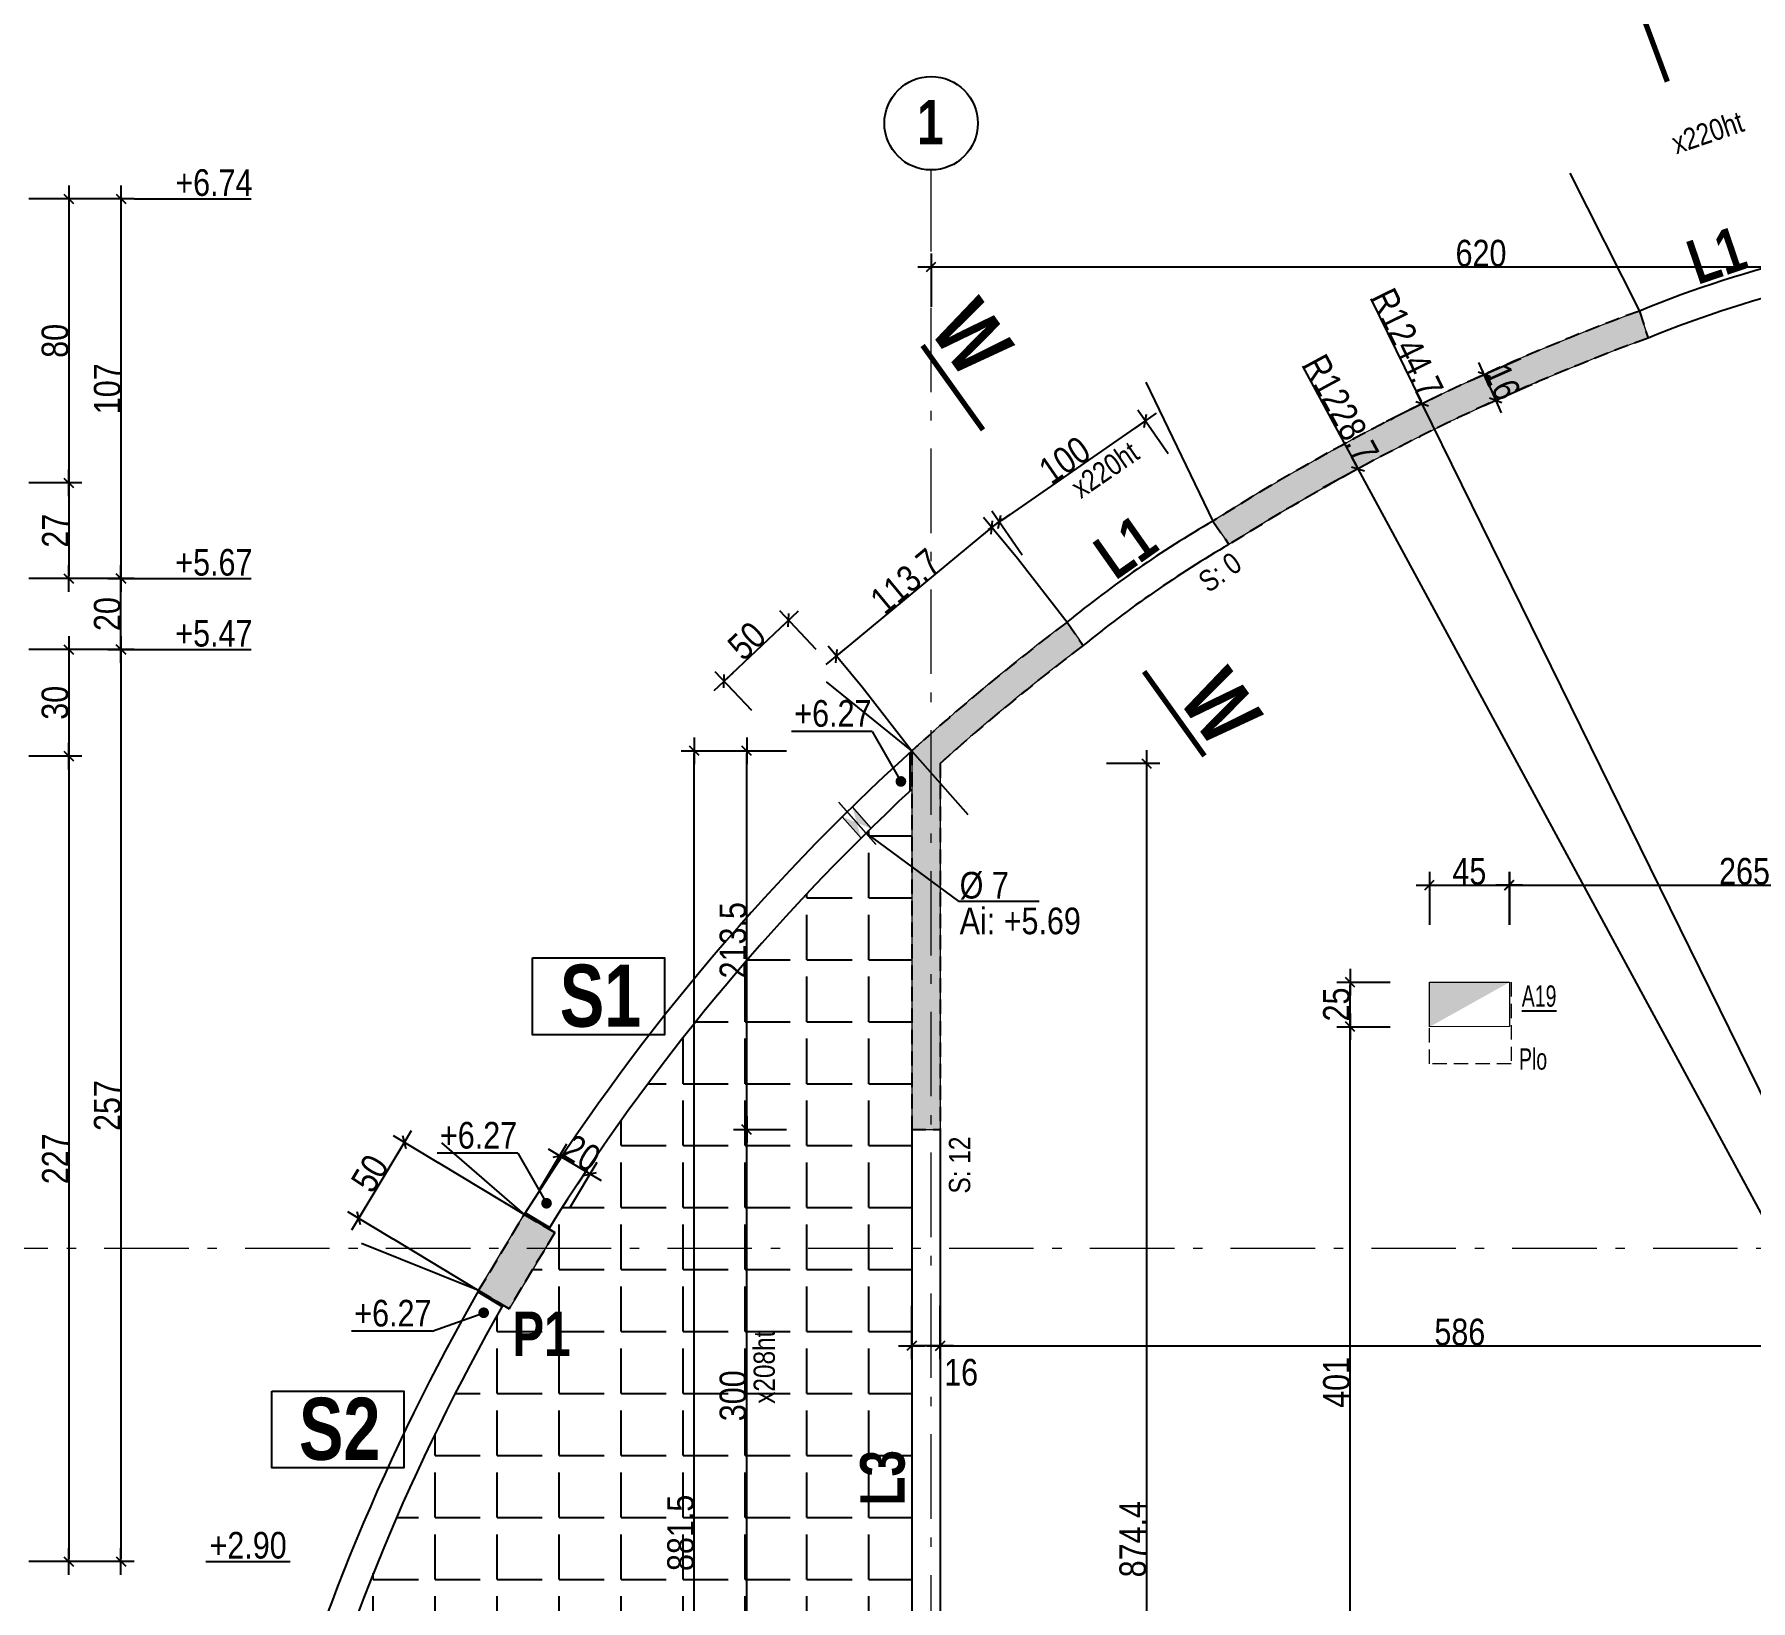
# Model space of a CAD drawing. Header units: centimetres. Extents: x -31 to 9059, y 2319 to 6519.
# Drawn here: x 3336 to 4304, y 4703 to 5586 of the extents above; entities that cross this region are included whole.
import ezdxf
from ezdxf.enums import TextEntityAlignment as Align

# ---------------------------------------------------------------- set-up
doc = ezdxf.new("R2010")
doc.units = ezdxf.units.CM
doc.header["$LTSCALE"] = 12.7
doc.header["$PDMODE"] = 1
doc.header["$PDSIZE"] = -2
doc.linetypes.add('CACHEX2', pattern=[19.05, 12.7, -6.35])
doc.linetypes.add('Style de ligne -6', pattern=[2.08328, 1.25, -0.41656, 0.13886, -0.27786])
for name, color, linetype in [('01_cote_gen', 4, 'Continuous'), ('01_linteaux', 2, 'Continuous'), ('01_murs_sup', 2, 'CACHEX2'), ('01_poch_murs', 253, 'Continuous'), ('01_poch_poteaux', 250, 'Continuous'), ('01_texte', 230, 'Continuous'), ('AA_COTES', 2, 'Continuous')]:
    doc.layers.add(name, color=color, linetype=linetype)
for name, color, linetype, lineweight in [('01_murs_coup', 5, 'Continuous', 60), ('01_résv', 32, 'Continuous', 9), ('B Général', 7, 'Continuous', 5)]:
    doc.layers.add(name, color=color, linetype=linetype, lineweight=lineweight)
doc.styles.add('ARIAL NA', font='ARIALN.TTF')
doc.styles.add('impact', font='impact.ttf')
doc.styles.add('STYLE2', font='ARIALN.TTF')
doc.dimstyles.new('JB25', dxfattribs={"dimscale": 0.1, "dimtxt": 150, "dimasz": 15, "dimexe": 0.1, "dimexo": 0.1, "dimgap": 0.09, "dimtad": 1, "dimdec": 1, "dimlfac": 0.5, "dimdsep": 46, "dimtxsty": 'STYLE2', "dimblk1": 'BOND_G', "dimblk2": 'BOND_D', "dimsah": 1, "dimcen": 1.5, "dimdle": 0.01, "dimse1": 1, "dimse2": 1, "dimclrd": 4, "dimclre": 2, "dimclrt": 6, "dimazin": 2, "dimtfac": 2.333333, "dimtdec": 1, "dimtix": 1, "dimtmove": 2, "dimatfit": 3, "dimldrblk": 'BOND_G', "dimfxl": 1, "dimtolj": 1, "dimtzin": 0, "dimarcsym": 0})
doc.dimstyles.new('JB50', dxfattribs={"dimscale": 0.1, "dimtxt": 150, "dimasz": 15, "dimexe": 0.1, "dimexo": 0.1, "dimgap": 0.09, "dimtad": 1, "dimdec": 1, "dimdsep": 46, "dimtxsty": 'STYLE2', "dimblk1": 'BOND_G', "dimblk2": 'BOND_D', "dimsah": 1, "dimcen": 1.5, "dimdle": 0.01, "dimse1": 1, "dimse2": 1, "dimclrd": 4, "dimclre": 2, "dimclrt": 6, "dimazin": 2, "dimtfac": 2.333333, "dimtdec": 1, "dimtix": 1, "dimtmove": 2, "dimatfit": 3, "dimldrblk": 'BOND_G', "dimfxl": 1, "dimtolj": 1, "dimtzin": 0, "dimarcsym": 0})

# ---------------------------------------------------------------- blocks, each defined once
blk = doc.blocks.new('BOND_G')
at = {"layer": 'AA_COTES', "color": 0}
for p, q in [((0, -5), (0, 15)), ((5, 0), (-5, 0)), ((1.77, 1.77), (-1.77, -1.77))]:
    blk.add_line(p, q, dxfattribs=at)
blk = doc.blocks.new('BOND_D')
at = {"layer": 'AA_COTES', "color": 0}
for p, q in [((5, 0), (-5, 0)), ((-1.77, -1.77), (1.77, 1.77)), ((0, 5), (0, -15))]:
    blk.add_line(p, q, dxfattribs=at)
blk = doc.blocks.new('*D1167')
at = {"layer": '01_cote_gen', "color": 4, "lineweight": -2, "transparency": 16777216}
blk.add_line((3845.45, 4846.57), (3832.45, 4846.57), dxfattribs=at)
at = {"layer": 'Defpoints', "color": 0, "transparency": 16777216}
for p in [(3830.95, 4998.7), (3846.95, 4998.7), (3830.95, 4846.57)]:
    blk.add_point(p, dxfattribs=at)
at = {"layer": '01_cote_gen', "color": 4, "lineweight": -2, "transparency": 16777216, "xscale": 1.5, "yscale": 1.5, "zscale": 1.5, "rotation": 180}
blk.add_blockref('BOND_D', (3830.95, 4846.57), dxfattribs=at)
at = {"layer": '01_cote_gen', "color": 4, "lineweight": -2, "transparency": 16777216, "xscale": 1.5, "yscale": 1.5, "zscale": 1.5}
blk.add_blockref('BOND_G', (3846.95, 4846.57), dxfattribs=at)
at = {"layer": '01_cote_gen', "color": 6, "transparency": 16777216, "insert": (3858.82, 4831.57), "char_height": 15, "attachment_point": 5, "style": 'STYLE2'}
blk.add_mtext('\\A1;16', dxfattribs=at)
blk = doc.blocks.new('*D1168')
at = {"layer": '01_cote_gen', "color": 4, "lineweight": -2, "transparency": 16777216}
blk.add_line((3848.45, 4846.57), (4431.46, 4846.57), dxfattribs=at)
at = {"layer": 'Defpoints', "color": 0, "transparency": 16777216}
for p in [(4432.96, 4846.57), (3846.95, 4824.07), (4432.96, 4800.36)]:
    blk.add_point(p, dxfattribs=at)
at = {"layer": '01_cote_gen', "color": 4, "lineweight": -2, "transparency": 16777216, "xscale": 1.5, "yscale": 1.5, "zscale": 1.5, "rotation": 180}
blk.add_blockref('BOND_G', (3846.95, 4846.57), dxfattribs=at)
at = {"layer": '01_cote_gen', "color": 4, "lineweight": -2, "transparency": 16777216, "xscale": 1.5, "yscale": 1.5, "zscale": 1.5}
blk.add_blockref('BOND_D', (4432.96, 4846.57), dxfattribs=at)
at = {"layer": '01_cote_gen', "color": 6, "transparency": 16777216, "insert": (4139.96, 4854.24), "char_height": 15, "attachment_point": 5, "style": 'STYLE2'}
blk.add_mtext('\\A1;586', dxfattribs=at)
blk = doc.blocks.new('*D1304')
at = {"layer": '01_cote_gen', "color": 4, "lineweight": -2, "transparency": 16777216}
blk.add_line((3963.33, 5173.26), (3963.33, 4301.89), dxfattribs=at)
at = {"layer": 'Defpoints', "color": 0, "transparency": 16777216}
for p in [(3846.95, 5174.76), (3963.33, 4300.39), (3966.53, 4300.39)]:
    blk.add_point(p, dxfattribs=at)
at = {"layer": '01_cote_gen', "color": 4, "lineweight": -2, "transparency": 16777216, "xscale": 1.5, "yscale": 1.5, "zscale": 1.5}
for name, p, rotation in [('BOND_G', (3963.33, 5174.76), 90), ('BOND_D', (3963.33, 4300.39), 270)]:
    blk.add_blockref(name, p, dxfattribs=dict(at, rotation=rotation))
at = {"layer": '01_cote_gen', "color": 6, "transparency": 16777216, "insert": (3955.66, 4737.57), "char_height": 15, "attachment_point": 5, "rotation": 90, "style": 'STYLE2'}
blk.add_mtext('\\A1;874.4', dxfattribs=at)
blk = doc.blocks.new('*D1321')
at = {"layer": '01_cote_gen', "color": 4, "lineweight": -2, "transparency": 16777216}
blk.add_line((3708.4, 4301.89), (3708.4, 5180.37), dxfattribs=at)
at = {"layer": 'Defpoints', "color": 0, "transparency": 16777216}
for p in [(3708.4, 5181.87), (3830.95, 5181.87), (3783.37, 4300.39)]:
    blk.add_point(p, dxfattribs=at)
at = {"layer": '01_cote_gen', "color": 4, "lineweight": -2, "transparency": 16777216, "xscale": 1.5, "yscale": 1.5, "zscale": 1.5}
for name, p, rotation in [('BOND_D', (3708.4, 5181.87), 90), ('BOND_G', (3708.4, 4300.39), 270)]:
    blk.add_blockref(name, p, dxfattribs=dict(at, rotation=rotation))
at = {"layer": '01_cote_gen', "color": 6, "transparency": 16777216, "insert": (3700.74, 4741.13), "char_height": 15, "attachment_point": 5, "rotation": 90, "style": 'STYLE2'}
blk.add_mtext('\\A1;881.5', dxfattribs=at)
blk = doc.blocks.new('*D1325')
at = {"layer": '01_cote_gen', "color": 4, "lineweight": -2, "transparency": 16777216}
blk.add_line((3737.94, 4669.9), (3737.94, 4966.9), dxfattribs=at)
at = {"layer": 'Defpoints', "color": 0, "transparency": 16777216}
for p in [(3737.94, 4968.4), (3827.46, 4968.4), (3827.46, 4668.4)]:
    blk.add_point(p, dxfattribs=at)
at = {"layer": '01_cote_gen', "color": 4, "lineweight": -2, "transparency": 16777216, "xscale": 1.5, "yscale": 1.5, "zscale": 1.5}
for name, p, rotation in [('BOND_D', (3737.94, 4968.4), 90), ('BOND_G', (3737.94, 4668.4), 270)]:
    blk.add_blockref(name, p, dxfattribs=dict(at, rotation=rotation))
at = {"layer": '01_cote_gen', "color": 6, "transparency": 16777216, "insert": (3730.27, 4818.4), "char_height": 15, "attachment_point": 5, "rotation": 90, "style": 'STYLE2'}
blk.add_mtext('\\A1;300', dxfattribs=at)
blk = doc.blocks.new('*D1326')
at = {"layer": '01_cote_gen', "color": 4, "lineweight": -2, "transparency": 16777216}
blk.add_line((3737.94, 4969.9), (3737.94, 5180.37), dxfattribs=at)
at = {"layer": 'Defpoints', "color": 0, "transparency": 16777216}
for p in [(3734.92, 5181.87), (3737.94, 5181.87), (3760.44, 4968.4)]:
    blk.add_point(p, dxfattribs=at)
at = {"layer": '01_cote_gen', "color": 4, "lineweight": -2, "transparency": 16777216, "xscale": 1.5, "yscale": 1.5, "zscale": 1.5}
for name, p, rotation in [('BOND_D', (3737.94, 5181.87), 90), ('BOND_G', (3737.94, 4968.4), 270)]:
    blk.add_blockref(name, p, dxfattribs=dict(at, rotation=rotation))
at = {"layer": '01_cote_gen', "color": 6, "transparency": 16777216, "insert": (3730.27, 5075.14), "char_height": 15, "attachment_point": 5, "rotation": 90, "style": 'STYLE2'}
blk.add_mtext('\\A1;213.5', dxfattribs=at)
blk = doc.blocks.new('*D1375')
at = {"layer": '01_cote_gen', "color": 4, "lineweight": -2, "transparency": 16777216}
for p, q in [((4051.21, 5398.73), (4081.85, 5342.15)), ((4667.76, 4260.41), (4082.57, 5340.83))]:
    blk.add_line(p, q, dxfattribs=at)
at = {"layer": 'Defpoints', "color": 0, "transparency": 16777216}
for p in [(4082.57, 5340.83), (4667.76, 4260.41)]:
    blk.add_point(p, dxfattribs=at)
at = {"layer": '01_cote_gen', "color": 4, "lineweight": -2, "transparency": 16777216, "xscale": 1.5, "yscale": 1.5, "zscale": 1.5, "rotation": 298.4413128251583}
blk.add_blockref('BOND_D', (4082.57, 5340.83), dxfattribs=at)
at = {"layer": '01_cote_gen', "color": 6, "transparency": 16777216, "insert": (4072.92, 5374.75), "char_height": 15, "attachment_point": 5, "rotation": 298.44131, "style": 'STYLE2'}
blk.add_mtext('\\A1;R1228.7', dxfattribs=at)
blk = doc.blocks.new('*D1376')
at = {"layer": '01_cote_gen', "color": 4, "lineweight": -2, "transparency": 16777216}
for p, q in [((4089.7, 5436.6), (4118.08, 5378.86)), ((4667.76, 4260.41), (4118.74, 5377.51))]:
    blk.add_line(p, q, dxfattribs=at)
at = {"layer": 'Defpoints', "color": 0, "transparency": 16777216}
for p in [(4118.74, 5377.51), (4667.76, 4260.41)]:
    blk.add_point(p, dxfattribs=at)
at = {"layer": '01_cote_gen', "color": 4, "lineweight": -2, "transparency": 16777216, "xscale": 1.5, "yscale": 1.5, "zscale": 1.5, "rotation": 296.1726610653678}
blk.add_blockref('BOND_D', (4118.74, 5377.51), dxfattribs=at)
at = {"layer": '01_cote_gen', "color": 6, "transparency": 16777216, "insert": (4110.32, 5411.73), "char_height": 15, "attachment_point": 5, "rotation": 296.17266, "style": 'STYLE2'}
blk.add_mtext('\\A1;R1244.7', dxfattribs=at)
blk = doc.blocks.new('*D1377')
at = {"layer": '01_cote_gen', "color": 4, "lineweight": -2, "transparency": 16777216}
for p, q in [((4153.12, 5395.33), (4152.51, 5396.7)), ((4153.73, 5393.96), (4160.21, 5379.33)), ((4160.82, 5377.96), (4161.43, 5376.59))]:
    blk.add_line(p, q, dxfattribs=at)
at = {"layer": 'Defpoints', "color": 0, "transparency": 16777216}
for p in [(4171.03, 5401.63), (4177.51, 5387.01), (4160.21, 5379.33)]:
    blk.add_point(p, dxfattribs=at)
at = {"layer": '01_cote_gen', "color": 4, "lineweight": -2, "transparency": 16777216, "xscale": 1.5, "yscale": 1.5, "zscale": 1.5}
for name, p, rotation in [('BOND_G', (4153.73, 5393.96), 293.9164026908517), ('BOND_D', (4160.21, 5379.33), 113.9164026908517)]:
    blk.add_blockref(name, p, dxfattribs=dict(at, rotation=rotation))
at = {"layer": '01_cote_gen', "color": 6, "transparency": 16777216, "insert": (4163.98, 5389.75), "char_height": 15, "attachment_point": 5, "rotation": 293.9164, "style": 'STYLE2'}
blk.add_mtext('\\A1;16', dxfattribs=at)
blk = doc.blocks.new('*D1384')
at = {"layer": '01_cote_gen', "color": 4, "lineweight": -2, "transparency": 16777216}
blk.add_line((3789.76, 5236.24), (3875, 5306.83), dxfattribs=at)
at = {"layer": 'Defpoints', "color": 0, "transparency": 16777216}
for p in [(3876.16, 5307.79), (3915.74, 5259.98), (3828.19, 5187.48)]:
    blk.add_point(p, dxfattribs=at)
at = {"layer": '01_cote_gen', "color": 4, "lineweight": -2, "transparency": 16777216, "xscale": 1.5, "yscale": 1.5, "zscale": 1.5}
for name, p, rotation in [('BOND_D', (3876.16, 5307.79), 39.62627938786358), ('BOND_G', (3788.6, 5235.28), 219.6262793878636)]:
    blk.add_blockref(name, p, dxfattribs=dict(at, rotation=rotation))
at = {"layer": '01_cote_gen', "color": 6, "transparency": 16777216, "insert": (3827.49, 5277.44), "char_height": 15, "attachment_point": 5, "rotation": 39.62628, "style": 'STYLE2'}
blk.add_mtext('\\A1;113.7', dxfattribs=at)
blk = doc.blocks.new('*D1385')
at = {"layer": '01_cote_gen', "color": 4, "lineweight": -2, "transparency": 16777216}
blk.add_line((3881.69, 5311.79), (3961.43, 5367.02), dxfattribs=at)
at = {"layer": 'Defpoints', "color": 0, "transparency": 16777216}
for p in [(3962.66, 5367.87), (3997.95, 5316.92), (3915.74, 5259.98)]:
    blk.add_point(p, dxfattribs=at)
at = {"layer": '01_cote_gen', "color": 4, "lineweight": -2, "transparency": 16777216, "xscale": 1.5, "yscale": 1.5, "zscale": 1.5}
for name, p, rotation in [('BOND_D', (3962.66, 5367.87), 34.7068564920332), ('BOND_G', (3880.46, 5310.93), 214.7068564920332)]:
    blk.add_blockref(name, p, dxfattribs=dict(at, rotation=rotation))
at = {"layer": '01_cote_gen', "color": 6, "transparency": 16777216, "insert": (3917.19, 5345.7), "char_height": 15, "attachment_point": 5, "rotation": 34.70686, "style": 'STYLE2'}
blk.add_mtext('\\A1;100', dxfattribs=at)
blk = doc.blocks.new('*D1643')
at = {"layer": '01_cote_gen', "color": 4, "lineweight": -2, "transparency": 16777216}
blk.add_line((3385.19, 5240.46), (3385.19, 5277.46), dxfattribs=at)
at = {"layer": 'Defpoints', "color": 0, "transparency": 16777216}
for p in [(3315.18, 5278.96), (3385.19, 5278.96), (3315.18, 5238.96)]:
    blk.add_point(p, dxfattribs=at)
at = {"layer": '01_cote_gen', "color": 4, "lineweight": -2, "transparency": 16777216, "xscale": 1.5, "yscale": 1.5, "zscale": 1.5}
for name, p, rotation in [('BOND_D', (3385.19, 5278.96), 90), ('BOND_G', (3385.19, 5238.96), 270)]:
    blk.add_blockref(name, p, dxfattribs=dict(at, rotation=rotation))
at = {"layer": '01_cote_gen', "color": 6, "transparency": 16777216, "insert": (3377.52, 5258.96), "char_height": 15, "attachment_point": 5, "rotation": 90, "style": 'STYLE2'}
blk.add_mtext('\\A1;20', dxfattribs=at)
blk = doc.blocks.new('*D1658')
at = {"layer": '01_cote_gen', "color": 4, "lineweight": -2, "transparency": 16777216}
blk.add_line((3385.19, 5491.46), (3385.19, 5280.46), dxfattribs=at)
at = {"layer": 'Defpoints', "color": 0, "transparency": 16777216}
for p in [(3392.69, 5492.96), (3385.19, 5278.96), (3392.69, 5278.96)]:
    blk.add_point(p, dxfattribs=at)
at = {"layer": '01_cote_gen', "color": 4, "lineweight": -2, "transparency": 16777216, "xscale": 1.5, "yscale": 1.5, "zscale": 1.5}
for name, p, rotation in [('BOND_G', (3385.19, 5492.96), 90), ('BOND_D', (3385.19, 5278.96), 270)]:
    blk.add_blockref(name, p, dxfattribs=dict(at, rotation=rotation))
at = {"layer": '01_cote_gen', "color": 6, "transparency": 16777216, "insert": (3377.52, 5385.96), "char_height": 15, "attachment_point": 5, "rotation": 90, "style": 'STYLE2'}
blk.add_mtext('\\A1;107', dxfattribs=at)
blk = doc.blocks.new('*D1659')
at = {"layer": '01_cote_gen', "color": 4, "lineweight": -2, "transparency": 16777216}
blk.add_line((3355.71, 5491.46), (3355.71, 5334.46), dxfattribs=at)
at = {"layer": 'Defpoints', "color": 0, "transparency": 16777216}
for p in [(3170.69, 5492.96), (3203.2, 5332.96), (3355.71, 5332.96)]:
    blk.add_point(p, dxfattribs=at)
at = {"layer": '01_cote_gen', "color": 4, "lineweight": -2, "transparency": 16777216, "xscale": 1.5, "yscale": 1.5, "zscale": 1.5}
for name, p, rotation in [('BOND_G', (3355.71, 5492.96), 90), ('BOND_D', (3355.71, 5332.96), 270)]:
    blk.add_blockref(name, p, dxfattribs=dict(at, rotation=rotation))
at = {"layer": '01_cote_gen', "color": 6, "transparency": 16777216, "insert": (3348.04, 5412.96), "char_height": 15, "attachment_point": 5, "rotation": 90, "style": 'STYLE2'}
blk.add_mtext('\\A1;80', dxfattribs=at)
blk = doc.blocks.new('*D1660')
at = {"layer": '01_cote_gen', "color": 4, "lineweight": -2, "transparency": 16777216}
blk.add_line((3355.71, 5331.46), (3355.71, 5280.46), dxfattribs=at)
at = {"layer": 'Defpoints', "color": 0, "transparency": 16777216}
for p in [(3338.14, 5332.96), (3298.05, 5278.96), (3355.71, 5278.96)]:
    blk.add_point(p, dxfattribs=at)
at = {"layer": '01_cote_gen', "color": 4, "lineweight": -2, "transparency": 16777216, "xscale": 1.5, "yscale": 1.5, "zscale": 1.5}
for name, p, rotation in [('BOND_G', (3355.71, 5332.96), 90), ('BOND_D', (3355.71, 5278.96), 270)]:
    blk.add_blockref(name, p, dxfattribs=dict(at, rotation=rotation))
at = {"layer": '01_cote_gen', "color": 6, "transparency": 16777216, "insert": (3348.17, 5305.96), "char_height": 15, "attachment_point": 5, "rotation": 90, "style": 'STYLE2'}
blk.add_mtext('\\A1;27', dxfattribs=at)
blk = doc.blocks.new('*D1661')
at = {"layer": '01_cote_gen', "color": 4, "lineweight": -2, "transparency": 16777216}
blk.add_line((3385.19, 5237.46), (3385.19, 4726.46), dxfattribs=at)
at = {"layer": 'Defpoints', "color": 0, "transparency": 16777216}
for p in [(3407.69, 5238.96), (3385.19, 4724.96), (3443.76, 4724.96)]:
    blk.add_point(p, dxfattribs=at)
at = {"layer": '01_cote_gen', "color": 4, "lineweight": -2, "transparency": 16777216, "xscale": 1.5, "yscale": 1.5, "zscale": 1.5}
for name, p, rotation in [('BOND_G', (3385.19, 5238.96), 90), ('BOND_D', (3385.19, 4724.96), 270)]:
    blk.add_blockref(name, p, dxfattribs=dict(at, rotation=rotation))
at = {"layer": '01_cote_gen', "color": 6, "transparency": 16777216, "insert": (3377.52, 4981.96), "char_height": 15, "attachment_point": 5, "rotation": 90, "style": 'STYLE2'}
blk.add_mtext('\\A1;257', dxfattribs=at)
blk = doc.blocks.new('*D1662')
at = {"layer": '01_cote_gen', "color": 4, "lineweight": -2, "transparency": 16777216}
blk.add_line((3355.71, 5237.46), (3355.71, 5180.46), dxfattribs=at)
at = {"layer": 'Defpoints', "color": 0, "transparency": 16777216}
for p in [(3362.69, 5238.96), (3202.69, 5178.96), (3355.71, 5178.96)]:
    blk.add_point(p, dxfattribs=at)
at = {"layer": '01_cote_gen', "color": 4, "lineweight": -2, "transparency": 16777216, "xscale": 1.5, "yscale": 1.5, "zscale": 1.5}
for name, p, rotation in [('BOND_G', (3355.71, 5238.96), 90), ('BOND_D', (3355.71, 5178.96), 270)]:
    blk.add_blockref(name, p, dxfattribs=dict(at, rotation=rotation))
at = {"layer": '01_cote_gen', "color": 6, "transparency": 16777216, "insert": (3348.04, 5208.96), "char_height": 15, "attachment_point": 5, "rotation": 90, "style": 'STYLE2'}
blk.add_mtext('\\A1;30', dxfattribs=at)
blk = doc.blocks.new('*D1651')
at = {"layer": '01_cote_gen', "color": 4, "lineweight": -2, "transparency": 16777216}
blk.add_line((3355.71, 5177.46), (3355.71, 4726.46), dxfattribs=at)
at = {"layer": 'Defpoints', "color": 0, "transparency": 16777216}
for p in [(3347.64, 5178.96), (3355.71, 4724.96), (3362.69, 4724.96)]:
    blk.add_point(p, dxfattribs=at)
at = {"layer": '01_cote_gen', "color": 4, "lineweight": -2, "transparency": 16777216, "xscale": 1.5, "yscale": 1.5, "zscale": 1.5}
for name, p, rotation in [('BOND_G', (3355.71, 5178.96), 90), ('BOND_D', (3355.71, 4724.96), 270)]:
    blk.add_blockref(name, p, dxfattribs=dict(at, rotation=rotation))
at = {"layer": '01_cote_gen', "color": 6, "transparency": 16777216, "insert": (3348.17, 4951.96), "char_height": 15, "attachment_point": 5, "rotation": 90, "style": 'STYLE2'}
blk.add_mtext('\\A1;227', dxfattribs=at)
blk = doc.blocks.new('*D1815')
at = {"layer": '01_cote_gen', "color": 4, "lineweight": -2, "transparency": 16777216}
blk.add_line((3520.02, 4919.63), (3544.22, 4959.93), dxfattribs=at)
at = {"layer": 'Defpoints', "color": 0, "transparency": 16777216}
for p in [(3544.99, 4961.21), (3612.57, 4920.63), (3586.82, 4877.76)]:
    blk.add_point(p, dxfattribs=at)
at = {"layer": '01_cote_gen', "color": 4, "lineweight": -2, "transparency": 16777216, "xscale": 1.5, "yscale": 1.5, "zscale": 1.5}
for name, p, rotation in [('BOND_D', (3544.99, 4961.21), 59.01163456763661), ('BOND_G', (3519.25, 4918.35), 239.0116345676367)]:
    blk.add_blockref(name, p, dxfattribs=dict(at, rotation=rotation))
at = {"layer": '01_cote_gen', "color": 6, "transparency": 16777216, "insert": (3525.55, 4943.73), "char_height": 15, "attachment_point": 5, "rotation": 59.01163, "style": 'STYLE2'}
blk.add_mtext('\\A1;50', dxfattribs=at)
blk = doc.blocks.new('*D1896')
at = {"layer": '01_cote_gen', "color": 4, "lineweight": -2, "transparency": 16777216}
blk.add_line((3633.73, 4952.95), (3648.3, 4944.19), dxfattribs=at)
at = {"layer": 'Defpoints', "color": 0, "transparency": 16777216}
for p in [(3649.59, 4943.42), (3612.57, 4920.63), (3629.71, 4910.33)]:
    blk.add_point(p, dxfattribs=at)
at = {"layer": '01_cote_gen', "color": 4, "lineweight": -2, "transparency": 16777216, "xscale": 1.5, "yscale": 1.5, "zscale": 1.5}
for name, p, rotation in [('BOND_G', (3632.44, 4953.72), 149.0116345676341), ('BOND_D', (3649.59, 4943.42), 329.0116345676341)]:
    blk.add_blockref(name, p, dxfattribs=dict(at, rotation=rotation))
at = {"layer": '01_cote_gen', "color": 6, "transparency": 16777216, "insert": (3644.96, 4955.14), "char_height": 15, "attachment_point": 5, "rotation": 329.01163, "style": 'STYLE2'}
blk.add_mtext('\\A1;20', dxfattribs=at)
blk = doc.blocks.new('*D2045')
at = {"layer": '01_poch_poteaux', "color": 4, "lineweight": -2, "transparency": 16777216}
blk.add_line((3843.4, 5454.61), (4460.4, 5454.61), dxfattribs=at)
at = {"layer": 'Defpoints', "color": 0, "transparency": 16777216}
for p in [(4461.9, 5454.61), (3841.9, 5446), (4461.9, 5438.84)]:
    blk.add_point(p, dxfattribs=at)
at = {"layer": '01_poch_poteaux', "color": 4, "lineweight": -2, "transparency": 16777216, "xscale": 1.5, "yscale": 1.5, "zscale": 1.5, "rotation": 180}
blk.add_blockref('BOND_G', (3841.9, 5454.61), dxfattribs=at)
at = {"layer": '01_poch_poteaux', "color": 4, "lineweight": -2, "transparency": 16777216, "xscale": 1.5, "yscale": 1.5, "zscale": 1.5}
blk.add_blockref('BOND_D', (4461.9, 5454.61), dxfattribs=at)
at = {"layer": '01_poch_poteaux', "color": 6, "transparency": 16777216, "insert": (4151.9, 5462.28), "char_height": 15, "attachment_point": 5, "style": 'STYLE2'}
blk.add_mtext('\\A1;620', dxfattribs=at)
blk = doc.blocks.new('*D2050')
at = {"layer": '01_cote_gen', "color": 4, "lineweight": -2, "transparency": 16777216}
blk.add_line((4124.35, 5106.25), (4166.34, 5106.25), dxfattribs=at)
at = {"layer": 'Defpoints', "color": 0, "transparency": 16777216}
for p in [(4167.84, 5106.25), (4122.85, 5051.44), (4167.84, 5051.44)]:
    blk.add_point(p, dxfattribs=at)
at = {"layer": '01_cote_gen', "color": 4, "lineweight": -2, "transparency": 16777216, "xscale": 1.5, "yscale": 1.5, "zscale": 1.5, "rotation": 180}
blk.add_blockref('BOND_G', (4122.85, 5106.25), dxfattribs=at)
at = {"layer": '01_cote_gen', "color": 4, "lineweight": -2, "transparency": 16777216, "xscale": 1.5, "yscale": 1.5, "zscale": 1.5}
blk.add_blockref('BOND_D', (4167.84, 5106.25), dxfattribs=at)
at = {"layer": '01_cote_gen', "color": 6, "transparency": 16777216, "insert": (4145.34, 5113.88), "char_height": 15, "attachment_point": 5, "style": 'STYLE2'}
blk.add_mtext('\\A1;45', dxfattribs=at)
blk = doc.blocks.new('*D2051')
at = {"layer": '01_cote_gen', "color": 4, "lineweight": -2, "transparency": 16777216}
blk.add_line((4169.44, 5106.25), (4431.46, 5106.25), dxfattribs=at)
at = {"layer": 'Defpoints', "color": 0, "transparency": 16777216}
for p in [(4432.96, 5106.25), (4432.96, 5065.74), (4167.94, 5026.51)]:
    blk.add_point(p, dxfattribs=at)
at = {"layer": '01_cote_gen', "color": 4, "lineweight": -2, "transparency": 16777216, "xscale": 1.5, "yscale": 1.5, "zscale": 1.5, "rotation": 180}
blk.add_blockref('BOND_G', (4167.94, 5106.25), dxfattribs=at)
at = {"layer": '01_cote_gen', "color": 4, "lineweight": -2, "transparency": 16777216, "xscale": 1.5, "yscale": 1.5, "zscale": 1.5}
blk.add_blockref('BOND_D', (4432.96, 5106.25), dxfattribs=at)
at = {"layer": '01_cote_gen', "color": 6, "transparency": 16777216, "insert": (4300.45, 5113.91), "char_height": 15, "attachment_point": 5, "style": 'STYLE2'}
blk.add_mtext('\\A1;265', dxfattribs=at)
blk = doc.blocks.new('*D2052')
at = {"layer": '01_cote_gen', "color": 4, "lineweight": -2, "transparency": 16777216}
blk.add_line((4078.15, 4626.94), (4078.15, 5024.92), dxfattribs=at)
at = {"layer": 'Defpoints', "color": 0, "transparency": 16777216}
for p in [(4078.15, 5026.42), (4145.44, 5026.42), (4432.96, 4625.44)]:
    blk.add_point(p, dxfattribs=at)
at = {"layer": '01_cote_gen', "color": 4, "lineweight": -2, "transparency": 16777216, "xscale": 1.5, "yscale": 1.5, "zscale": 1.5}
for name, p, rotation in [('BOND_D', (4078.15, 5026.42), 90), ('BOND_G', (4078.15, 4625.44), 270)]:
    blk.add_blockref(name, p, dxfattribs=dict(at, rotation=rotation))
at = {"layer": '01_cote_gen', "color": 6, "transparency": 16777216, "insert": (4070.48, 4825.93), "char_height": 15, "attachment_point": 5, "rotation": 90, "style": 'STYLE2'}
blk.add_mtext('\\A1;401', dxfattribs=at)
blk = doc.blocks.new('*D2053')
at = {"layer": '01_cote_gen', "color": 4, "lineweight": -2, "transparency": 16777216}
blk.add_line((4078.15, 5027.92), (4078.15, 5049.94), dxfattribs=at)
at = {"layer": 'Defpoints', "color": 0, "transparency": 16777216}
for p in [(4078.15, 5051.44), (4145.44, 5051.44), (4100.65, 5026.42)]:
    blk.add_point(p, dxfattribs=at)
at = {"layer": '01_cote_gen', "color": 4, "lineweight": -2, "transparency": 16777216, "xscale": 1.5, "yscale": 1.5, "zscale": 1.5}
for name, p, rotation in [('BOND_D', (4078.15, 5051.44), 90), ('BOND_G', (4078.15, 5026.42), 270)]:
    blk.add_blockref(name, p, dxfattribs=dict(at, rotation=rotation))
at = {"layer": '01_cote_gen', "color": 6, "transparency": 16777216, "insert": (4070.48, 5038.93), "char_height": 15, "attachment_point": 5, "rotation": 90, "style": 'STYLE2'}
blk.add_mtext('\\A1;25', dxfattribs=at)
blk = doc.blocks.new('*D2115')
at = {"layer": '01_cote_gen', "color": 4, "lineweight": -2, "transparency": 16777216}
blk.add_line((3726.23, 5222.11), (3760.41, 5254.42), dxfattribs=at)
at = {"layer": 'Defpoints', "color": 0, "transparency": 16777216}
for p in [(3761.5, 5255.45), (3831.01, 5181.92), (3794.66, 5147.55)]:
    blk.add_point(p, dxfattribs=at)
at = {"layer": '01_cote_gen', "color": 4, "lineweight": -2, "transparency": 16777216, "xscale": 1.5, "yscale": 1.5, "zscale": 1.5}
for name, p, rotation in [('BOND_D', (3761.5, 5255.45), 43.39130564652377), ('BOND_G', (3725.14, 5221.08), 223.3913056465237)]:
    blk.add_blockref(name, p, dxfattribs=dict(at, rotation=rotation))
at = {"layer": '01_cote_gen', "color": 6, "transparency": 16777216, "insert": (3738.05, 5243.84), "char_height": 15, "attachment_point": 5, "rotation": 43.39131, "style": 'STYLE2'}
blk.add_mtext('\\A1;50', dxfattribs=at)

msp = doc.modelspace()

# ---------------------------------------------------------------- hatches: boundary and pattern name
at = {"layer": '01_linteaux'}
h = msp.add_hatch(dxfattribs=at)
h.set_pattern_fill('DASH', color=256, scale=2.5, angle=135)
h.set_pattern_definition([(135, (0, -3966.91), (-11.22532, 9e-16), [7.9375, -7.9375])])
h.paths.add_polyline_path([(4246.07, 5414.5), (4241.19, 5429.76, 0.053996), (4000.72, 5311.31), (4009.83, 5298.14, -0.053733)])
h.paths.add_polyline_path([(3927.63, 5241.21), (3918.51, 5254.37, 0.022844), (3830.95, 5181.87), (3830.95, 4968.4), (3846.95, 4968.4), (3846.95, 5174.76, -0.021275)])
h.paths.add_polyline_path([(3629.71, 4910.33), (3612.57, 4920.63), (3586.83, 4877.76), (3603.97, 4867.46)])
h.paths.add_polyline_path([(3846.95, 4668.4), (3830.95, 4668.4), (3830.95, 4568.4), (3846.95, 4568.4)])
h.paths.add_polyline_path([(3846.95, 4468.4), (3830.95, 4468.4), (3830.95, 4300.39), (3398.16, 4300.39), (3446.92, 4462.82), (3431.6, 4467.42), (3341.57, 4167.5), (3356.89, 4162.9), (3392.76, 4282.39), (3520.92, 4282.39), (3536.92, 4282.39), (4188.96, 4282.39), (4188.96, 3774.39), (4206.96, 3774.39), (4206.96, 4282.39), (4298.96, 4282.39), (4298.96, 4300.39), (3846.95, 4300.39)])
at = {"layer": '01_poch_murs'}
h = msp.add_hatch(dxfattribs=at)
h.set_pattern_fill('ANGLE', color=256, scale=5)
h.set_pattern_definition([(0, (0, 0), (0, 34.925), [25.4, -9.525]), (90, (0, 0), (-34.925, 2e-15), [25.4, -9.525])])
h.paths.add_polyline_path([(3830.95, 5160.14, 0.065666), (3626.28, 4912.39), (3629.71, 4910.33), (3624.3, 4901.31), (3830.95, 4901.31), (3830.95, 4968.4)])
edge = h.paths.add_edge_path()
edge.add_arc((3637.28, 4586.25), 30.98, 0, 360)
edge = h.paths.add_edge_path()
edge.add_line((3830.95, 4668.4), (3830.95, 4901.31))
edge.add_line((3830.95, 4901.31), (3624.3, 4901.31))
edge.add_line((3624.3, 4901.31), (3603.97, 4867.46))
edge.add_line((3603.97, 4867.46), (3600.55, 4869.52))
edge.add_arc((4666.93, 4260.67), 1227.96, 150.27554, 164.63513)
edge.add_line((3482.86, 4586.03), (3447.16, 4463.79))
edge.add_line((3447.16, 4463.79), (3447.21, 4463.78))
edge.add_line((3447.21, 4463.78), (3398.16, 4300.39))
edge.add_line((3398.16, 4300.39), (3830.95, 4300.39))
edge.add_line((3830.95, 4300.39), (3830.95, 4468.4))
edge.add_line((3830.95, 4468.4), (3830.95, 4568.4))
edge.add_line((3830.95, 4568.4), (3830.95, 4668.4))
at = {"layer": '01_poch_poteaux'}
h = msp.add_hatch(color=256, dxfattribs=at)
h.dxf.hatch_style = 1
h.paths.add_polyline_path([(3629.71, 4910.33), (3612.57, 4920.63), (3586.83, 4877.76), (3603.97, 4867.46)])

# ---------------------------------------------------------------- linework, layer by layer
at = {"layer": '01_cote_gen'}
for p, q in [((4202.07, 5507.47), (4241.19, 5429.76)), ((3962.94, 5389.69), (4000.72, 5311.31)), ((3890.51, 5290.46), (3918.51, 5254.37)), ((3830.95, 5181.87), (3782.98, 5220.71)), ((3802.95, 5217.95), (3830.95, 5181.87)), ((3862.87, 5145.74), (3830.13, 5182.92)), ((3565.83, 4960.96), (3612.57, 4920.63)), ((3612.57, 4920.63), (3564.28, 4949.63)), ((3538.54, 4906.76), (3586.82, 4877.76)), ((3586.82, 4877.76), (3520.8, 4904.24))]:
    msp.add_line(p, q, dxfattribs=at)
at = {"layer": '01_linteaux'}
for p, q in [((3829.95, 5180.96), (3829.95, 5159.21)), ((3830.95, 4968.4), (3830.95, 4668.4)), ((3846.95, 4968.4), (3846.95, 4668.4)), ((3626.81, 4913.24), (3613.08, 4921.48)), ((3586.31, 4876.91), (3600.05, 4868.65))]:
    msp.add_line(p, q, dxfattribs=at)
for centre, radius, start, end in [((4477.98, 4853.66), 622.87, 103.13524, 112.34389), ((4487.86, 4822.76), 639.24, 103.2534, 112.22574), ((4313.11, 4772.45), 622.87, 120.10253, 129.31118), ((4331.9, 4746.05), 639.24, 120.25777, 129.23011), ((4667.76, 4260.41), 1244.73, 132.24354, 147.9663), ((4667.76, 4260.41), 1228.73, 132.92478, 147.9663), ((4666.93, 4260.67), 1243.96, 150.25949, 164.61784), ((4666.93, 4260.67), 1227.96, 150.27554, 164.63513)]:
    msp.add_arc(centre, radius, start, end, dxfattribs=at)
at = {"layer": '01_murs_coup', "linetype": 'Continuous', "lineweight": 18}
for p, q in [((4241.19, 5429.76), (4246.07, 5414.5)), ((4000.72, 5311.31), (4009.83, 5298.14)), ((3918.51, 5254.37), (3927.63, 5241.21)), ((3830.95, 5181.87), (3830.95, 4968.4)), ((3846.95, 5174.76), (3846.95, 4968.4)), ((3830.95, 4968.4), (3846.95, 4968.4)), ((3586.83, 4877.76), (3612.57, 4920.63)), ((3629.71, 4910.33), (3612.57, 4920.63)), ((3612.57, 4920.63), (3629.71, 4910.33)), ((3629.71, 4910.33), (3603.97, 4867.46)), ((3586.83, 4877.76), (3603.97, 4867.46)), ((3603.97, 4867.46), (3586.83, 4877.76))]:
    msp.add_line(p, q, dxfattribs=at)
for radius, start, end in [(1244.73, 110.04173, 122.4047), (1228.73, 110.07172, 122.3747), (1244.73, 127.00902, 132.24354), (1228.73, 127.03901, 131.91412)]:
    msp.add_arc((4667.76, 4260.41), radius, start, end, dxfattribs=at)
at = {"layer": '01_murs_sup', "ltscale": 0.05}
for p, q in [((4241.19, 5429.76), (4246.07, 5414.5)), ((4000.72, 5311.31), (4009.83, 5298.14)), ((3918.51, 5254.37), (3927.63, 5241.21)), ((3830.95, 5181.87), (3830.95, 4968.4)), ((3846.95, 5174.76), (3846.95, 4968.4)), ((3830.95, 4968.4), (3846.95, 4968.4)), ((3586.83, 4877.76), (3612.57, 4920.63)), ((3612.57, 4920.63), (3629.71, 4910.33)), ((3629.71, 4910.33), (3612.57, 4920.63)), ((3629.71, 4910.33), (3603.97, 4867.46)), ((3603.97, 4867.46), (3586.83, 4877.76)), ((3586.83, 4877.76), (3603.97, 4867.46))]:
    msp.add_line(p, q, dxfattribs=at)
for radius, start, end in [(1244.73, 110.04173, 122.4047), (1228.73, 110.07172, 122.3747), (1244.73, 127.00902, 132.24354), (1228.73, 127.03901, 131.91412)]:
    msp.add_arc((4667.76, 4260.41), radius, start, end, dxfattribs=at)
at = {"layer": '01_résv'}
for p, q in [((3810.91, 5129.09), (3789.85, 5153.02)), ((3808.1, 5138.33), (3797.51, 5150.36)), ((3802.4, 5132.71), (3791.8, 5144.74)), ((4122.95, 5051.44), (4167.94, 5051.44)), ((4122.95, 5026.34), (4122.95, 5051.44)), ((4167.94, 5051.44), (4167.94, 5026.51)), ((4167.94, 5026.51), (4122.95, 5026.34))]:
    msp.add_line(p, q, dxfattribs=at)
at = {"layer": '01_résv', "linetype": 'CACHEX2', "ltscale": 0.05}
msp.add_lwpolyline([(4122.85, 5051.44), (4168.9, 5051.44), (4168.9, 5005.44), (4122.85, 5005.44)], close=True, dxfattribs=at)
at = {"layer": '01_résv'}
for points in [[(3791.8, 5144.74), (3802.4, 5132.71), (3808.4, 5138), (3797.51, 5150.36)], [(4122.95, 5026.34), (4122.95, 5051.44), (4167.94, 5051.44)]]:
    msp.add_solid(points, dxfattribs=at)
at = {"layer": '01_texte'}
for p, q in [((3392.69, 5492.96), (3458.62, 5492.96)), ((3392.69, 5278.96), (3458.62, 5278.96)), ((3392.69, 5238.96), (3458.62, 5238.96)), ((3808.68, 5192.86), (3763.12, 5192.86)), ((3808.68, 5192.86), (3824.86, 5164.64)), ((3805.24, 5135.53), (3857.61, 5096.96)), ((3902.9, 5096.96), (3857.61, 5096.96)), ((3608.92, 4955.11), (3563.36, 4955.11)), ((3608.92, 4955.11), (3625.09, 4926.9)), ((3560.63, 4854.84), (3589.66, 4865.18)), ((3560.63, 4854.84), (3515.07, 4854.84)), ((3432.94, 4724.96), (3480.5, 4724.96))]:
    msp.add_line(p, q, dxfattribs=at)
at = {"layer": '01_texte', "const_width": 3}
for points in [[(4256.94, 5559.06), (4236.51, 5613.88)], [(3871.15, 5362.78), (3837.11, 5410.35)], [(3996.03, 5179.03), (3961.98, 5226.6)]]:
    msp.add_lwpolyline(points, dxfattribs=at)
for points in [[(3823.36, 5164.64, 1), (3826.36, 5164.64, 1)], [(3623.59, 4926.9, 1), (3626.59, 4926.9, 1)], [(3588.16, 4865.18, 1), (3591.16, 4865.18, 1)]]:
    msp.add_lwpolyline(points, format="xyb", close=True, dxfattribs=at)
at = {"layer": '01_texte'}
for points in [[(3617.26, 5065.14), (3691.67, 5065.14), (3691.67, 5021.9), (3617.26, 5021.9)], [(3470.22, 4821.02), (3544.63, 4821.02), (3544.63, 4777.79), (3470.22, 4777.79)]]:
    msp.add_lwpolyline(points, close=True, dxfattribs=at)
msp.add_circle((3841.9, 5535.59), 26.34, dxfattribs=at)
at = {"layer": 'B Général', "color": 1, "linetype": 'Style de ligne -6', "lineweight": 13, "ltscale": 3}
msp.add_line((3841.9, 2447.23), (3841.9, 5509.25), dxfattribs=at)
at = {"layer": 'B Général', "color": 1, "linetype": 'Style de ligne -6', "lineweight": 13, "ltscale": 3, "true_color": 0xff0000}
msp.add_line((7947.67, 4901.31), (3198.09, 4901.31), dxfattribs=at)

# ---------------------------------------------------------------- texts
at = {"layer": '01_texte', "style": 'ARIAL NA'}
for s, rotation, p in [('x220ht', 18.77571, (4262.04, 5518.07)), ('x220ht', 34.53407, (3926.29, 5323.69)), ('S: 0', 35.73969, (3998.26, 5270.59)), ('S: 12', 90, (3863.94, 4932.37)), ('x208ht', 90, (3753.81, 4813.87))]:
    msp.add_text(s, height=12, rotation=rotation, dxfattribs=at).set_placement(p)
for s, p in [('+6.74', (3415.85, 5494.65)), ('+5.67', (3415.82, 5280.65)), ('+5.47', (3415.82, 5240.65)), ('+6.27', (3764.79, 5195.48)), ('%%C 7', (3858, 5098.65)), ('Ai: +5.69', (3858, 5078.53)), ('+6.27', (3565.02, 4957.73)), ('+6.27', (3516.74, 4857.46)), ('+2.90', (3435.13, 4726.65))]:
    msp.add_text(s, height=15, dxfattribs=at).set_placement(p)
at = {"layer": '01_texte', "style": 'impact'}
for s, height, rotation, p in [('L1 ', 25, 18.76996, (4294.72, 5443.55)), ('W', 35, 305.58714, (3842.07, 5398.52)), ('L1 ', 25, 35.13586, (3965.99, 5282.69)), ('W', 35, 305.58714, (3982.35, 5190.35)), ('L3', 25, 90, (3834.41, 4772.15))]:
    msp.add_text(s, height=height, rotation=rotation, dxfattribs=at).set_placement(p, align=Align.BOTTOM_CENTER)
for s, p in [('S1', (3655.55, 5043.9)), ('S2', (3508.51, 4799.79))]:
    msp.add_text(s, height=35, dxfattribs=at).set_placement(p, align=Align.MIDDLE_CENTER)
at = {"layer": '01_texte', "style": 'STYLE2', "width": 0.8}
for s, p in [('%%UA19', (4174.87, 5037.68)), ('Plo', (4173.3, 5002.22))]:
    msp.add_text(s, height=12, dxfattribs=at).set_placement(p)
at = {"layer": '01_texte', "style": 'impact'}
msp.add_text('P1', height=25, dxfattribs=at).set_placement((3622.24, 4833.35), align=Align.BOTTOM_CENTER)
at = {"layer": '01_texte', "insert": (3833.99, 5548.68), "char_height": 25, "attachment_point": 1, "rotation": 0, "line_spacing_factor": 0.895453, "style": 'impact'}
msp.add_mtext('1', dxfattribs=at)

# ---------------------------------------------------------------- dimensions: what is measured, and where the dimension line sits
at = {"layer": '01_cote_gen'}
for base, p1, p2, dimstyle, picture, middle in [((3355.71, 5332.96), (3170.69, 5492.96), (3203.2, 5332.96), 'JB25', '*D1659', (3348.04, 5412.96)), ((3385.19, 5278.96), (3392.69, 5492.96), (3392.69, 5278.96), 'JB25', '*D1658', (3377.52, 5385.96)), ((3355.71, 5278.96), (3338.14, 5332.96), (3298.05, 5278.96), 'JB25', '*D1660', (3348.17, 5305.96)), ((3385.19, 5278.96), (3315.18, 5238.96), (3315.18, 5278.96), 'JB25', '*D1643', (3377.52, 5258.96)), ((3355.71, 5178.96), (3362.69, 5238.96), (3202.69, 5178.96), 'JB25', '*D1662', (3348.04, 5208.96)), ((3385.19, 4724.96), (3407.69, 5238.96), (3443.76, 4724.96), 'JB25', '*D1661', (3377.52, 4981.96)), ((3355.71, 4724.96), (3347.64, 5178.96), (3362.69, 4724.96), 'JB25', '*D1651', (3348.17, 4951.96)), ((3708.4, 5181.87), (3783.37, 4300.39), (3830.95, 5181.87), 'JB50', '*D1321', (3700.74, 4741.13)), ((3737.94, 5181.87), (3760.44, 4968.4), (3734.92, 5181.87), 'JB50', '*D1326', (3730.27, 5075.14)), ((3963.33, 4300.39), (3846.95, 5174.76), (3966.53, 4300.39), 'JB50', '*D1304', (3955.66, 4737.57)), ((4078.15, 5051.44), (4100.65, 5026.42), (4145.44, 5051.44), 'JB50', '*D2053', (4070.48, 5038.93)), ((4078.15, 5026.42), (4432.96, 4625.44), (4145.44, 5026.42), 'JB50', '*D2052', (4070.48, 4825.93)), ((3737.94, 4968.4), (3827.46, 4668.4), (3827.46, 4968.4), 'JB50', '*D1325', (3730.27, 4818.4))]:
    dim = msp.add_linear_dim(base=base, p1=p1, p2=p2, angle=90, dimstyle=dimstyle, dxfattribs=at)
    dim.commit()
    dim.dimension.update_dxf_attribs({"geometry": picture, "text_midpoint": middle})
for mpoint, picture, middle in [((4118.74, 5377.51), '*D1376', (4110.32, 5411.73)), ((4082.57, 5340.83), '*D1375', (4072.92, 5374.75))]:
    dim = msp.add_radius_dim(center=(4667.76, 4260.41), mpoint=mpoint, dimstyle='JB50', dxfattribs=at)
    dim.commit()
    dim.dimension.update_dxf_attribs({"geometry": picture, "text_midpoint": middle})
for p1, p2, distance, picture, middle in [((4171.03, 5401.63), (4177.51, 5387.01), -18.92, '*D1377', (4163.98, 5389.75)), ((3915.74, 5259.98), (3997.95, 5316.92), 61.98, '*D1385', (3917.19, 5345.7)), ((3828.19, 5187.48), (3915.74, 5259.98), 62.07, '*D1384', (3827.49, 5277.44)), ((3794.66, 5147.55), (3831.01, 5181.92), 101.18, '*D2115', (3738.05, 5243.84)), ((3586.82, 4877.76), (3612.57, 4920.63), 78.83, '*D1815', (3525.55, 4943.73)), ((3612.57, 4920.63), (3629.71, 4910.33), 38.6, '*D1896', (3644.96, 4955.14))]:
    dim = msp.add_aligned_dim(p1=p1, p2=p2, distance=distance, dimstyle='JB50', dxfattribs=at)
    dim.commit()
    dim.dimension.update_dxf_attribs({"geometry": picture, "text_midpoint": middle})
for base, p1, p2, picture, middle in [((4167.84, 5106.25), (4122.85, 5051.44), (4167.84, 5051.44), '*D2050', (4145.34, 5113.88)), ((4432.96, 5106.25), (4167.94, 5026.51), (4432.96, 5065.74), '*D2051', (4300.45, 5113.91)), ((4432.96, 4846.57), (3846.95, 4824.07), (4432.96, 4800.36), '*D1168', (4139.96, 4854.24))]:
    dim = msp.add_linear_dim(base=base, p1=p1, p2=p2, dimstyle='JB50', dxfattribs=at)
    dim.commit()
    dim.dimension.update_dxf_attribs({"geometry": picture, "text_midpoint": middle})
dim = msp.add_linear_dim(base=(3830.95, 4846.57), p1=(3846.95, 4998.7), p2=(3830.95, 4998.7), dimstyle='JB50', dxfattribs=at)
dim.commit()
dim.dimension.update_dxf_attribs({"geometry": '*D1167', "text_midpoint": (3858.82, 4831.57), "dimtype": 160})
at = {"layer": '01_poch_poteaux'}
dim = msp.add_linear_dim(base=(4461.9, 5454.61), p1=(3841.9, 5446), p2=(4461.9, 5438.84), dimstyle='JB50', dxfattribs=at)
dim.commit()
dim.dimension.update_dxf_attribs({"geometry": '*D2045', "text_midpoint": (4151.9, 5462.28)})

doc.saveas('drawing.dxf')
